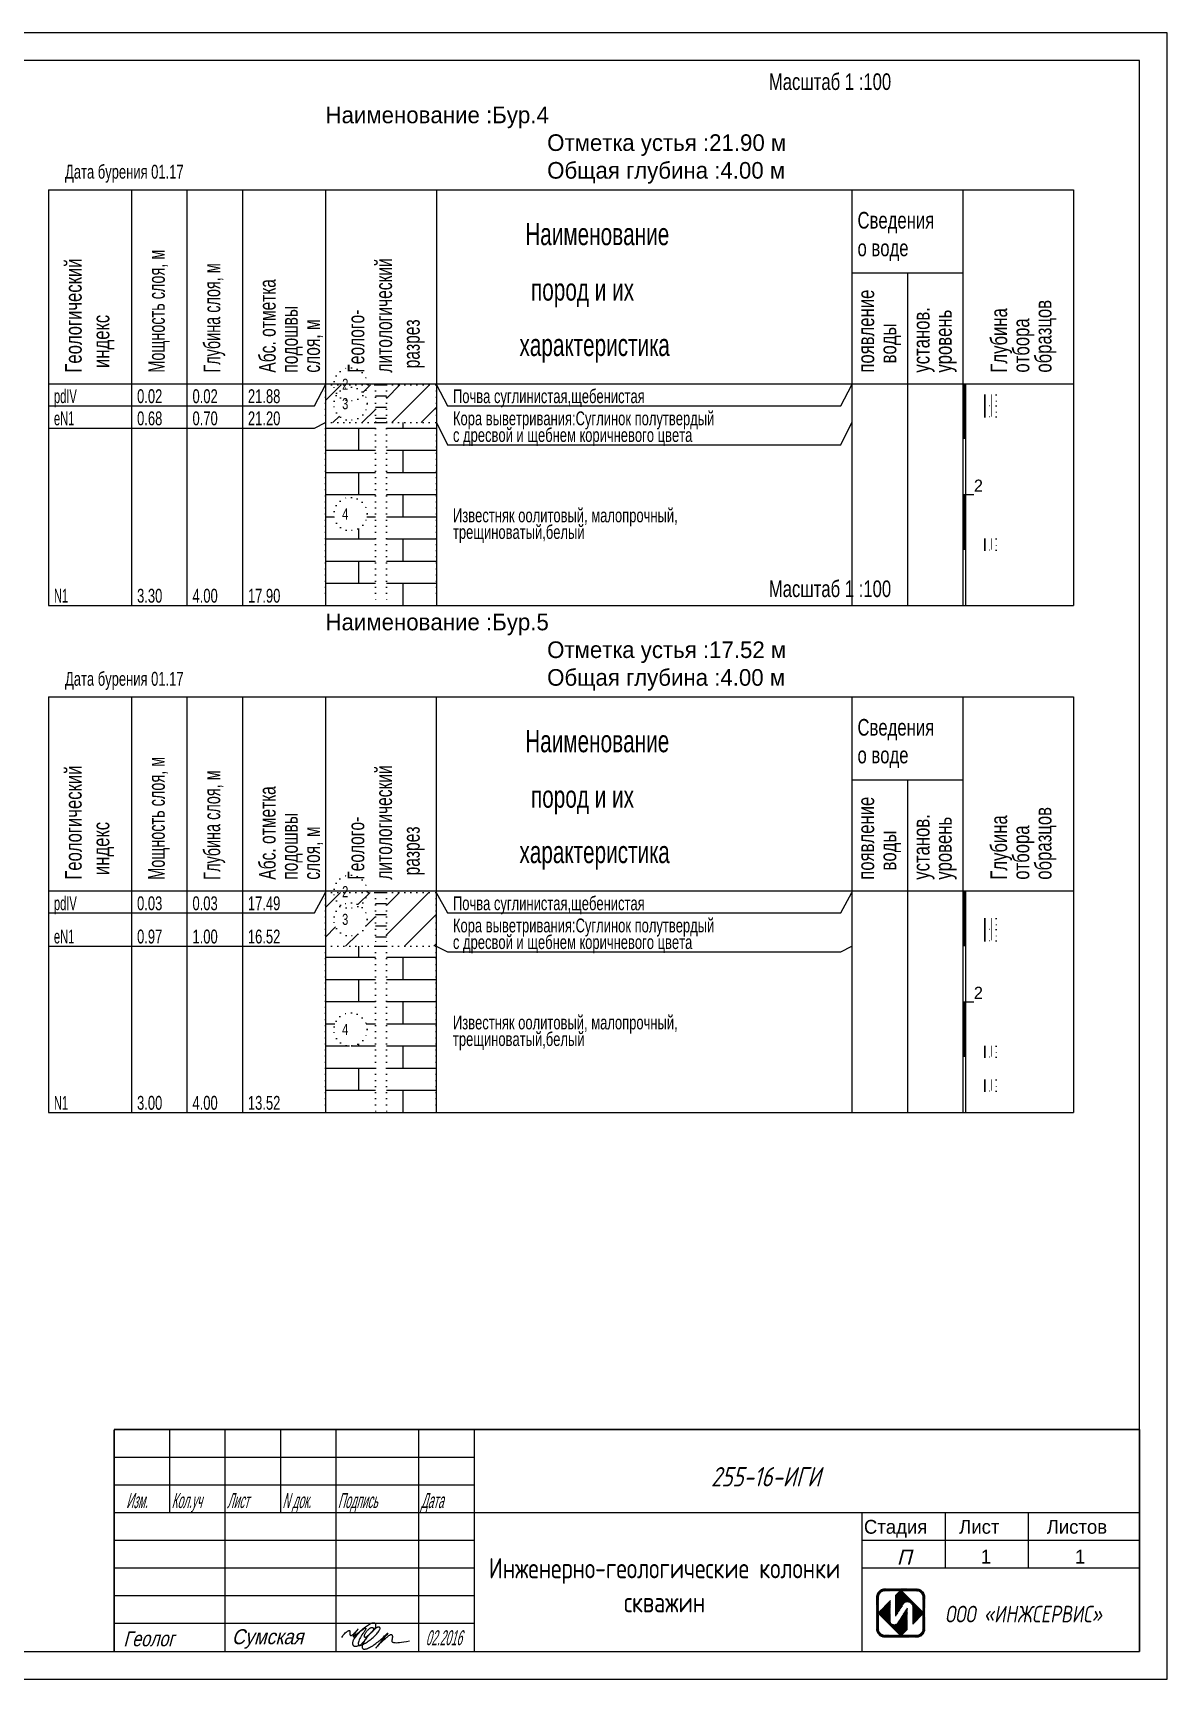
# Model space of a CAD drawing. Extents: x -105 to 735, y -107 to 190.
# Drawn here: x 530.7 to 735.4, y -106.8 to 190.2 of the extents above; entities that cross this region are included whole.
import ezdxf
from ezdxf.enums import TextEntityAlignment as Align

# ---------------------------------------------------------------- set-up
doc = ezdxf.new("R2010")
doc.units = 0
doc.header["$MEASUREMENT"] = 0
for name, pattern in [('CONTI', [1, 0, 1]), ('L1', [1, 0, 1]), ('L2', [1, 0, 1]), ('L3', [1, 0, 1])]:
    doc.linetypes.add(name, pattern=pattern)
doc.layers.add('05_рамка', color=7, linetype='Continuous', lineweight=20)
for name, color, linetype in [('18_Зарамочное оформление', 7, 'Continuous'), ('CUT_TST', 7, 'CONTI'), ('CUT_WAT', 7, 'CONTI'), ('SHTAMP', 7, 'Continuous'), ('Зарамочное оформление', 7, 'Continuous'), ('У.о', 7, 'Continuous')]:
    doc.layers.add(name, color=color, linetype=linetype)
doc.styles.add('ROMANS', font='romans.shx', dxfattribs={"width": 0.75, "height": 0.2})
doc.styles.add('Romans_2.5_0.75_15', font='romans.shx', dxfattribs={"width": 0.75, "oblique": 15, "height": 2.5})
pattern_1 = [(45, (-348.6232014321891, -244.5218956738936), (-0.0044901280605346, 0.0044901280605346), []), (135, (-348.6232014321891, -244.5218956738936), (-0.0044901280605346, -0.0044901280605346), [])]

# ---------------------------------------------------------------- blocks, each defined once
blk = doc.blocks.new('инжсервис')
h = blk.add_hatch()
h.set_pattern_fill('ANSI37', scale=0.002, style=0)
h.set_pattern_definition(pattern_1)
h.paths.add_polyline_path([(0.6796884776903199, 0.8266899639229734), (0.114200560272991, 0.8266899639229166, 0.4257477077639362), (-0.0390823481349685, 0.6711588565807461), (-0.0390823481349116, 0.1104296573505223, 0.4257211341189942), (0.1141869312775157, -0.0451016174289691), (0.6817202962267856, -0.0451128735979864, 0.4217918940041999), (0.8329713860937317, 0.1104296573462875), (0.8329713860937317, 0.6711588565807461, 0.4257477077550692)])
h.paths.add_polyline_path([(0.7986638047511292, 0.6673965267290498), (0.7986638047512429, 0.1141919869849346, -0.4277653088576888), (0.6679160165533063, -0.0107938686532805), (0.125973021402956, -0.0107938686533657, -0.4277653093929881), (-0.0047747667923659, 0.1141919872138146), (-0.0047747667924227, 0.6673965267107747, -0.4277653094048954), (0.1259730214054002, 0.7923823825803709), (0.667916016553761, 0.7923823825803709, -0.4277653093605284)], flags=16)
h = blk.add_hatch()
h.set_pattern_fill('ANSI37', scale=0.002, style=0)
h.set_pattern_definition(pattern_1)
h.paths.add_polyline_path([(0.5156813359685088, 0.4824980771119841), (0.3439908426282727, 0.2150899596263116, -0.7667526779007962), (0.20425173549296, 0.259086654587378), (0.2061244088931744, 0.6172838590512697), (-0.0047747667924227, 0.4063846833656726), (-0.0047747667924227, 0.3752038305615031), (0.3812229324223039, -0.0107938686533373), (0.4133955200560422, -0.0107938686533089), (0.5156813359685657, 0.0914919472591862)])
h = blk.add_hatch()
h.set_pattern_fill('ANSI37', scale=0.002, style=0)
h.set_pattern_definition(pattern_1)
h.paths.add_polyline_path([(0.613086157434509, 0.4841087633005543), (0.6130861574345658, 0.1888967687251863), (0.7986638047511861, 0.3744744160418065), (0.7986638047511861, 0.4071140978853407), (0.4133955200560991, 0.7923823825803709), (0.3812229324223039, 0.7923823825803993), (0.3039353493882686, 0.7150947995463639), (0.3039353493882686, 0.3329895092116999), (0.4493103352937738, 0.5594111971819588, -0.7580885344855246)])
blk = doc.blocks.new('UZ_970')
at = {"layer": 'CUT_TST', "color": 0}
for p, q in [((0, 0), (0, 2)), ((0, 2), (2, 2)), ((0, 1.8), (2, 1.8)), ((0, 1.6), (2, 1.6)), ((0, 1.4), (2, 1.4)), ((0, 1.2), (2, 1.2)), ((0, 1), (2, 1)), ((0, 0.8), (2, 0.8)), ((0, 0.6), (2, 0.6)), ((0, 0.4), (2, 0.4)), ((0, 0.2), (2, 0.2)), ((2, 0), (0, 0)), ((2, 2), (2, 0))]:
    blk.add_line(p, q, dxfattribs=at)

msp = doc.modelspace()

# ---------------------------------------------------------------- hatches: boundary and pattern name
at = {"linetype": 'Continuous'}
h = msp.add_hatch(dxfattribs=at)
h.set_pattern_fill('SUGL_D', color=256, scale=30, style=0)
h.set_pattern_definition([(45, (533.5456118923203, 126.9357327992503), (-2.651650429449553, 2.651650429449553), [])])
edge = h.paths.add_edge_path(flags=16)
edge.add_arc((588.0456118923203, 123.3357327992503), 3, 0, 360)
h.paths.add_polyline_path([(594.5456118923203, 119.9357327992503), (603.5456118923203, 119.9357327992503), (603.5456118923203, 126.7357327992503), (594.5456118923203, 126.7357327992503)])
h.paths.add_polyline_path([(583.5456118923203, 119.9357327992503), (592.5456118923203, 119.9357327992503), (592.5456118923203, 126.7357327992503), (583.5456118923203, 126.7357327992503)])
h = msp.add_hatch(dxfattribs=at)
h.set_pattern_fill('IZVEST', color=256, scale=20, style=0)
h.set_pattern_definition([(0, (533.5456118923203, 126.9357327992503), (0, 4), []), (90, (533.5456118923203, 126.9357327992503), (-8, 4.000000000000001), [4, -4])])
edge = h.paths.add_edge_path(flags=16)
edge.add_arc((588.0456118923203, 103.4357327992503), 3, 0, 360)
h.paths.add_polyline_path([(594.5456118923203, 86.9357327992503), (603.5456118923203, 86.9357327992503), (603.5456118923203, 119.9357327992503), (594.5456118923203, 119.9357327992503)])
h.paths.add_polyline_path([(583.5456118923203, 86.9357327992503), (592.5456118923203, 86.9357327992503), (592.5456118923203, 119.9357327992503), (583.5456118923203, 119.9357327992503)])
h = msp.add_hatch(dxfattribs=at)
h.set_pattern_fill('SUGL_D', color=256, scale=30, style=0)
h.set_pattern_definition([(45, (533.54021161724, 35.44660391342777), (-2.651650429449553, 2.651650429449553), [])])
edge = h.paths.add_edge_path(flags=16)
edge.add_arc((588.04021161724, 30.29660391342777), 3, 0, 360)
h.paths.add_polyline_path([(594.54021161724, 25.44660391342777), (603.54021161724, 25.44660391342777), (603.54021161724, 35.14660391342777), (594.54021161724, 35.14660391342777)])
h.paths.add_polyline_path([(583.54021161724, 25.44660391342777), (592.54021161724, 25.44660391342777), (592.54021161724, 35.14660391342777), (583.54021161724, 35.14660391342777)])
h = msp.add_hatch(dxfattribs=at)
h.set_pattern_fill('IZVEST', color=256, scale=20, style=0)
h.set_pattern_definition([(0, (533.54021161724, 35.44660391342777), (0, 4), []), (90, (533.54021161724, 35.44660391342777), (-8, 4.000000000000001), [4, -4])])
edge = h.paths.add_edge_path(flags=16)
edge.add_arc((588.04021161724, 10.44660391342777), 3, 0, 360)
h.paths.add_polyline_path([(594.54021161724, -4.553396086572235), (603.54021161724, -4.553396086572235), (603.54021161724, 25.44660391342777), (594.54021161724, 25.44660391342777)])
h.paths.add_polyline_path([(583.54021161724, -4.553396086572235), (592.54021161724, -4.553396086572235), (592.54021161724, 25.44660391342777), (583.54021161724, 25.44660391342777)])

# ---------------------------------------------------------------- linework, layer by layer
at = {"color": 0}
for p, q in [((533.5456118923203, 161.9357327992503), (698.5456118923203, 161.9357327992503)), ((533.5456118923203, 161.9357327992503), (533.5456118923203, 86.9357327992503)), ((548.5456118923203, 161.9357327992503), (548.5456118923203, 86.9357327992503)), ((558.5456118923203, 161.9357327992503), (558.5456118923203, 86.9357327992503)), ((568.5456118923203, 161.9357327992503), (568.5456118923203, 86.9357327992503)), ((583.5456118923203, 161.9357327992503), (583.5456118923203, 86.9357327992503)), ((603.5456118923203, 161.9357327992503), (603.5456118923203, 86.9357327992503)), ((678.5456118923203, 161.9357327992503), (678.5456118923203, 86.9357327992503)), ((698.5456118923203, 161.9357327992503), (698.5456118923203, 86.9357327992503)), ((698.5456118923203, 161.9357327992503), (718.5456118923203, 161.9357327992503)), ((718.5456118923203, 161.9357327992503), (718.5456118923203, 86.9357327992503)), ((678.5456118923203, 146.9357327992503), (698.5456118923203, 146.9357327992503)), ((688.5456118923203, 146.9357327992503), (688.5456118923203, 86.9357327992503)), ((533.5456118923203, 126.9357327992503), (698.5456118923203, 126.9357327992503)), ((581.5456118923203, 122.9357327992503), (583.5456118923203, 126.7357327992503)), ((592.5456118923203, 126.7357327992503), (594.5456118923203, 126.7357327992503)), ((592.5456118923203, 126.7357327992503), (594.5456118923203, 126.7357327992503)), ((603.5456118923203, 126.7357327992503), (605.5456118923203, 122.9357327992503)), ((676.5456118923203, 122.9357327992503), (678.5456118923203, 126.7357327992503)), ((698.5456118923203, 126.9357327992503), (718.5456118923203, 126.9357327992503)), ((699.0456118923203, 126.9357327992503), (699.0456118923203, 86.9357327992503)), ((533.5456118923203, 122.9357327992503), (581.5456118923203, 122.9357327992503)), ((592.5456118923203, 124.7357327992503), (594.5456118923203, 124.7357327992503)), ((592.5456118923203, 122.7357327992503), (594.5456118923203, 122.7357327992503)), ((605.5456118923203, 122.9357327992503), (676.5456118923203, 122.9357327992503)), ((533.5456118923203, 118.9357327992503), (581.5456118923203, 118.9357327992503)), ((581.5456118923203, 118.9357327992503), (583.5456118923203, 119.9357327992503)), ((592.5456118923203, 120.7357327992503), (594.5456118923203, 120.7357327992503)), ((592.5456118923203, 119.9357327992503), (594.5456118923203, 119.9357327992503)), ((603.5456118923203, 119.9357327992503), (605.5456118923203, 115.9357327992503)), ((676.5456118923203, 115.9357327992503), (678.5456118923203, 119.9357327992503)), ((605.5456118923203, 115.9357327992503), (676.5456118923203, 115.9357327992503)), ((698.5456118923203, 106.9357327992503), (700.5456118923203, 106.9357327992503)), ((533.5456118923203, 86.9357327992503), (581.5456118923203, 86.9357327992503)), ((581.5456118923203, 86.9357327992503), (583.5456118923203, 86.9357327992503)), ((592.5456118923203, 86.9357327992503), (594.5456118923203, 86.9357327992503)), ((603.5456118923203, 86.9357327992503), (605.5456118923203, 86.9357327992503)), ((605.5456118923203, 86.9357327992503), (676.5456118923203, 86.9357327992503)), ((676.5456118923203, 86.9357327992503), (678.5456118923203, 86.9357327992503)), ((678.5456118923203, 86.9357327992503), (698.5456118923203, 86.9357327992503)), ((698.5456118923203, 86.9357327992503), (718.5456118923203, 86.9357327992503)), ((533.54021161724, 70.44660391342777), (698.54021161724, 70.44660391342777)), ((533.54021161724, 70.44660391342777), (533.54021161724, -4.553396086572235)), ((548.54021161724, 70.44660391342777), (548.54021161724, -4.553396086572235)), ((558.54021161724, 70.44660391342777), (558.54021161724, -4.553396086572235)), ((568.54021161724, 70.44660391342777), (568.54021161724, -4.553396086572235)), ((583.54021161724, 70.44660391342777), (583.54021161724, -4.553396086572235)), ((603.54021161724, 70.44660391342777), (603.54021161724, -4.553396086572235)), ((678.54021161724, 70.44660391342777), (678.54021161724, -4.553396086572235)), ((698.54021161724, 70.44660391342777), (698.54021161724, -4.553396086572235)), ((698.54021161724, 70.44660391342777), (718.54021161724, 70.44660391342777)), ((718.54021161724, 70.44660391342777), (718.54021161724, -4.553396086572235)), ((678.54021161724, 55.44660391342777), (698.54021161724, 55.44660391342777)), ((688.54021161724, 55.44660391342777), (688.54021161724, -4.553396086572235)), ((533.54021161724, 35.44660391342777), (698.54021161724, 35.44660391342777)), ((581.54021161724, 31.44660391342777), (583.54021161724, 35.14660391342777)), ((592.54021161724, 35.14660391342777), (594.54021161724, 35.14660391342777)), ((592.54021161724, 35.14660391342777), (594.54021161724, 35.14660391342777)), ((592.54021161724, 33.14660391342777), (594.54021161724, 33.14660391342777)), ((603.54021161724, 35.14660391342777), (605.54021161724, 31.44660391342777)), ((676.54021161724, 31.44660391342777), (678.54021161724, 35.14660391342777)), ((698.54021161724, 35.44660391342777), (718.54021161724, 35.44660391342777)), ((699.04021161724, 35.44660391342777), (699.04021161724, -4.553396086572235)), ((533.54021161724, 31.44660391342777), (581.54021161724, 31.44660391342777)), ((592.54021161724, 31.14660391342777), (594.54021161724, 31.14660391342777)), ((605.54021161724, 31.44660391342777), (676.54021161724, 31.44660391342777)), ((592.54021161724, 29.14660391342777), (594.54021161724, 29.14660391342777)), ((592.54021161724, 27.14660391342777), (594.54021161724, 27.14660391342777)), ((533.54021161724, 25.44660391342777), (581.54021161724, 25.44660391342777)), ((581.54021161724, 25.44660391342777), (583.54021161724, 25.44660391342777)), ((592.54021161724, 25.44660391342777), (594.54021161724, 25.44660391342777)), ((603.54021161724, 25.44660391342777), (605.54021161724, 24.44660391342777)), ((605.54021161724, 24.44660391342777), (676.54021161724, 24.44660391342777)), ((676.54021161724, 24.44660391342777), (678.54021161724, 25.44660391342777)), ((698.54021161724, 15.44660391342777), (700.54021161724, 15.44660391342777)), ((533.54021161724, -4.553396086572235), (581.54021161724, -4.553396086572235)), ((581.54021161724, -4.553396086572235), (583.54021161724, -4.553396086572235)), ((592.54021161724, -4.553396086572235), (594.54021161724, -4.553396086572235)), ((603.54021161724, -4.553396086572235), (605.54021161724, -4.553396086572235)), ((605.54021161724, -4.553396086572235), (676.54021161724, -4.553396086572235)), ((676.54021161724, -4.553396086572235), (678.54021161724, -4.553396086572235)), ((678.54021161724, -4.553396086572235), (698.54021161724, -4.553396086572235)), ((698.54021161724, -4.553396086572235), (718.54021161724, -4.553396086572235))]:
    msp.add_line(p, q, dxfattribs=at)
at = {"color": 0, "linetype": 'L1'}
for p, q in [((583.5456118923203, 126.9357327992503), (592.5456118923203, 126.9357327992503)), ((583.5456118923203, 126.9357327992503), (583.5456118923203, 126.7357327992503)), ((583.5456118923203, 126.7357327992503), (592.5456118923203, 126.7357327992503)), ((592.5456118923203, 126.9357327992503), (592.5456118923203, 126.7357327992503)), ((594.5456118923203, 126.9357327992503), (603.5456118923203, 126.9357327992503)), ((594.5456118923203, 126.9357327992503), (594.5456118923203, 126.7357327992503)), ((594.5456118923203, 126.7357327992503), (603.5456118923203, 126.7357327992503)), ((603.5456118923203, 126.9357327992503), (603.5456118923203, 126.7357327992503)), ((583.54021161724, 35.44660391342777), (592.54021161724, 35.44660391342777)), ((583.54021161724, 35.44660391342777), (583.54021161724, 35.14660391342777)), ((583.54021161724, 35.14660391342777), (592.54021161724, 35.14660391342777)), ((592.54021161724, 35.44660391342777), (592.54021161724, 35.14660391342777)), ((594.54021161724, 35.44660391342777), (603.54021161724, 35.44660391342777)), ((594.54021161724, 35.44660391342777), (594.54021161724, 35.14660391342777)), ((594.54021161724, 35.14660391342777), (603.54021161724, 35.14660391342777)), ((603.54021161724, 35.44660391342777), (603.54021161724, 35.14660391342777))]:
    msp.add_line(p, q, dxfattribs=at)
at = {"color": 0, "linetype": 'L2'}
for p, q in [((583.5456118923203, 126.7357327992503), (592.5456118923203, 126.7357327992503)), ((583.5456118923203, 126.7357327992503), (583.5456118923203, 119.9357327992503)), ((592.5456118923203, 126.7357327992503), (592.5456118923203, 119.9357327992503)), ((594.5456118923203, 126.7357327992503), (603.5456118923203, 126.7357327992503)), ((594.5456118923203, 126.7357327992503), (594.5456118923203, 119.9357327992503)), ((603.5456118923203, 126.7357327992503), (603.5456118923203, 119.9357327992503)), ((583.5456118923203, 119.9357327992503), (592.5456118923203, 119.9357327992503)), ((594.5456118923203, 119.9357327992503), (603.5456118923203, 119.9357327992503)), ((583.54021161724, 35.14660391342777), (592.54021161724, 35.14660391342777)), ((583.54021161724, 35.14660391342777), (583.54021161724, 25.44660391342777)), ((592.54021161724, 35.14660391342777), (592.54021161724, 25.44660391342777)), ((594.54021161724, 35.14660391342777), (603.54021161724, 35.14660391342777)), ((594.54021161724, 35.14660391342777), (594.54021161724, 25.44660391342777)), ((603.54021161724, 35.14660391342777), (603.54021161724, 25.44660391342777)), ((583.54021161724, 25.44660391342777), (592.54021161724, 25.44660391342777)), ((594.54021161724, 25.44660391342777), (603.54021161724, 25.44660391342777))]:
    msp.add_line(p, q, dxfattribs=at)
at = {"color": 0, "linetype": 'L3'}
for p, q in [((583.5456118923203, 119.9357327992503), (592.5456118923203, 119.9357327992503)), ((583.5456118923203, 119.9357327992503), (583.5456118923203, 86.9357327992503)), ((592.5456118923203, 119.9357327992503), (592.5456118923203, 86.9357327992503)), ((594.5456118923203, 119.9357327992503), (603.5456118923203, 119.9357327992503)), ((594.5456118923203, 119.9357327992503), (594.5456118923203, 86.9357327992503)), ((603.5456118923203, 119.9357327992503), (603.5456118923203, 86.9357327992503)), ((583.5456118923203, 86.9357327992503), (592.5456118923203, 86.9357327992503)), ((594.5456118923203, 86.9357327992503), (603.5456118923203, 86.9357327992503)), ((583.54021161724, 25.44660391342777), (592.54021161724, 25.44660391342777)), ((583.54021161724, 25.44660391342777), (583.54021161724, -4.553396086572235)), ((592.54021161724, 25.44660391342777), (592.54021161724, -4.553396086572235)), ((594.54021161724, 25.44660391342777), (603.54021161724, 25.44660391342777)), ((594.54021161724, 25.44660391342777), (594.54021161724, -4.553396086572235)), ((603.54021161724, 25.44660391342777), (603.54021161724, -4.553396086572235)), ((583.54021161724, -4.553396086572235), (592.54021161724, -4.553396086572235)), ((594.54021161724, -4.553396086572235), (603.54021161724, -4.553396086572235))]:
    msp.add_line(p, q, dxfattribs=at)
at = {"color": 7}
for p, q in [((555.4057405359249, -61.77211647433796), (555.4057405359249, -76.77211647433796)), ((565.4057405359249, -61.77211647433796), (565.4057405359249, -101.772116474338)), ((575.4057405359249, -61.77211647433796), (575.4057405359249, -76.77211647433796)), ((585.4057405359249, -61.77211647433796), (585.4057405359249, -101.772116474338)), ((600.4057405359249, -101.772116474338), (600.4057405359249, -61.77211647433796)), ((610.4057405359249, -101.772116474338), (610.4057405359249, -61.77211647433796)), ((610.4057405359249, -66.77211647433796), (545.4057405359249, -66.77211647433796)), ((610.4057405359249, -71.77211647433796), (545.4057405359249, -71.77211647433796)), ((730.4057405359249, -76.77211647433796), (545.4057405359249, -76.77211647433796)), ((680.4057405359249, -101.772116474338), (680.4057405359249, -76.77211647433796)), ((695.4057405359249, -86.77211647433796), (695.4057405359249, -76.77211647433796)), ((710.4057405359249, -86.77211647433796), (710.4057405359249, -76.77211647433796)), ((610.4057405359249, -81.77211647433796), (545.4057405359249, -81.77211647433796)), ((730.4057405359249, -81.77211647433796), (680.4057405359249, -81.77211647433796)), ((610.4057405359249, -86.77211647433796), (545.4057405359249, -86.77211647433796)), ((730.4057405359249, -86.77211647433796), (680.4057405359249, -86.77211647433796)), ((610.4057405359249, -91.77211647433796), (545.4057405359249, -91.77211647433796)), ((610.4057405359249, -96.77211647433796), (545.4057405359249, -96.77211647433796))]:
    msp.add_line(p, q, dxfattribs=at)
at = {"linetype": 'Continuous'}
for p in [(730.4057405359249, -61.77211647433796), (545.4057405359249, -101.772116474338)]:
    msp.add_line(p, (730.4057405359249, -101.772116474338), dxfattribs=at)
msp.add_line((545.4057405359249, -101.772116474338), (730.4057405359249, -101.772116474338))
at = {"const_width": 0.5}
for points in [[(698.7956118923203, 126.9357327992503), (698.7956118923203, 116.9357327992503)], [(698.7956118923203, 106.9357327992503), (698.7956118923203, 96.9357327992503)], [(698.79021161724, 35.44660391342777), (698.79021161724, 25.44660391342777)], [(698.79021161724, 15.44660391342777), (698.79021161724, 5.446603913427765)]]:
    msp.add_lwpolyline(points, dxfattribs=at)
at = {"color": 7}
msp.add_lwpolyline([(545.4057405359247, -61.77211647433796, 0.3, 0.3, 0), (730.4057405359247, -61.77211647433796, 0.3, 0.3, 0)], format="xyseb", dxfattribs=at)
at = {"color": 7, "const_width": 0.3}
msp.add_lwpolyline([(545.4057405359249, -61.77211647433796), (545.4057405359249, -101.772116474338)], dxfattribs=at)
at = {"color": 0, "linetype": 'L1'}
for centre in [(588.0456118923203, 126.8357327992503), (588.04021161724, 35.29660391342777)]:
    msp.add_circle(centre, 3, dxfattribs=at)
at = {"color": 0, "linetype": 'L2'}
for centre in [(588.0456118923203, 123.3357327992503), (588.04021161724, 30.29660391342777)]:
    msp.add_circle(centre, 3, dxfattribs=at)
at = {"color": 0, "linetype": 'L3'}
for centre in [(588.0456118923203, 103.4357327992503), (588.04021161724, 10.44660391342777)]:
    msp.add_circle(centre, 3, dxfattribs=at)
at = {"layer": 'CUT_WAT', "color": 7, "linetype": 'Continuous'}
msp.add_lwpolyline([(586.4963039482998, -99.24363154555778), (586.5821400050529, -99.06191062882732), (586.6948458516413, -98.89075291797673), (586.827256682531, -98.73132607904569), (586.9722076921903, -98.58479777807207), (587.1225340750864, -98.45233568109398), (587.2710710256858, -98.33510745414998), (587.4106537384571, -98.2342807632786), (587.5341174078669, -98.15102327451751), (587.6359089138648, -98.08607743269255), (587.7169218783256, -98.03848479777349), (587.7796616086077, -98.00686170851787), (587.8266334120678, -97.98982450368277), (587.8603425960639, -97.98598952202525), (587.8832944679527, -97.99397310230262), (587.8979943350919, -98.01239158327195), (587.9069475048386, -98.03986130368986), (587.9123565328816, -98.07506947130861), (587.915212968237, -98.11698676985776), (587.9162056082507, -98.16465475206161), (587.9160232502697, -98.21711497064422), (587.9153546916405, -98.27340897832943), (587.9148887297099, -98.33257832784244), (587.9153141618242, -98.39366457190664), (587.9173197853313, -98.455709263247), (587.9214908517542, -98.51774495556339), (587.9279984293273, -98.57876820646112), (587.9369100404622, -98.63776657452223), (587.94829320757, -98.69372761832739), (587.9622154530625, -98.7456388964593), (587.9787442993511, -98.7924879674984), (587.9979472688469, -98.83326239002673), (588.0198918839617, -98.86694972262586), (588.0447334576993, -98.89266126692388), (588.0729784654386, -98.91000329673813), (588.1052211731494, -98.9187058289329), (588.1420558468024, -98.91849888037137), (588.1840767523693, -98.90911246791808), (588.2318781558192, -98.89027660843709), (588.2860543231234, -98.86172131879204), (588.3471995202535, -98.82317661584699), (588.415604127953, -98.7745795043648), (588.4903429860599, -98.71669494070585), (588.5701870491864, -98.65049486912773), (588.6539072719438, -98.57695123388982), (588.7402746089442, -98.49703597925014), (588.8280600147989, -98.4117210494681), (588.91603444412, -98.32197838880171), (589.002968851519, -98.22877994150969), (589.0874856357552, -98.13353187519402), (589.1676129721757, -98.03937725082761), (589.241230480276, -97.94989335272686), (589.3062177795512, -97.8686574652084), (589.3604544894961, -97.7992468725875), (589.4018202296054, -97.74523885918126), (589.4281946193751, -97.71021070930539), (589.4374572782995, -97.69773970727653), (589.4281360950408, -97.71046269439381), (589.401352034934, -97.74725473988889), (589.358874332479, -97.80605046997567), (589.3024722221776, -97.88478451086877), (589.2339149385307, -97.98139148878255), (589.1549717160397, -98.09380602993184), (589.0674117892056, -98.21996276053102), (588.9730043925299, -98.35779630679377), (588.8743048032281, -98.50427440764571), (588.7770124693736, -98.65249725285236), (588.6876128817539, -98.79459814489024), (588.6125915311575, -98.92271038623568), (588.5584339083716, -99.02896727936542), (588.5316255041839, -99.10550212675554), (588.538651809383, -99.14444823088212), (588.5859983147568, -99.13793889422192), (588.6779656626443, -99.08079348137022), (588.810115101593, -98.97857560539666), (588.9758230317036, -98.8395349414912), (589.1684658530742, -98.67192116484199), (589.381419965805, -98.48398395063879), (589.6080617699959, -98.28397297407065), (589.8417676657455, -98.08013791032619), (590.0759140531538, -97.88072843459469), (590.3047427633844, -97.69272954607396), (590.5259573518586, -97.51806753999887), (590.738126805061, -97.35740403561232), (590.9398201094778, -97.21140065215747), (591.1296062515946, -97.08071900887813), (591.306054217896, -96.96602072501724), (591.4677329948674, -96.86796741981817), (591.6132115689948, -96.78722071252452), (591.7415819185317, -96.72400800628185), (591.8540279888061, -96.67681983985273), (591.9522567169149, -96.64371253590008), (592.037975039955, -96.62274241708866), (592.1128898950224, -96.61196580608254), (592.178708219215, -96.60943902554624), (592.2371369496284, -96.61321839814337), (592.2898830233603, -96.62136024653893), (592.3383652884322, -96.63241761093792), (592.3828502365689, -96.6469304017117), (592.42331627042, -96.66593524677234), (592.4597417926348, -96.69046877403281), (592.4921052058637, -96.72156761140519), (592.5203849127561, -96.76026838680178), (592.5445593159623, -96.80760772813488), (592.5646068181313, -96.86462226331747), (592.5803365657353, -96.93193828837963), (592.5908806805344, -97.00854077182345), (592.5952020281102, -97.09300435026972), (592.5922634740441, -97.18390366033947), (592.5810278839185, -97.27981333865188), (592.5604581233151, -97.3793080218282), (592.5295170578154, -97.48096234648898), (592.4871675530014, -97.58335094925411), (592.4327794046108, -97.68528962774514), (592.3673501290025, -97.78655882358754), (592.2922841726918, -97.88718013940712), (592.2089859821933, -97.98717517782967), (592.118860004022, -98.08656554148166), (592.0233106846936, -98.18537283298912), (591.9237424707219, -98.28361865497828), (591.8215598086224, -98.3813246100745), (591.718127533399, -98.47833952648017), (591.6146520340108, -98.57382113469913), (591.5123000879059, -98.66675439081183), (591.4122384725324, -98.75612425089804), (591.3156339653387, -98.84091567103775), (591.2236533437726, -98.92011360731095), (591.1374633852827, -98.99270301579764), (591.0582308673168, -99.05766885257782), (590.9868236697521, -99.11412565532652), (590.9229140821813, -99.16170628809624), (590.8658754966266, -99.20017319653567), (590.8150813051095, -99.22928882629213), (590.7699048996528, -99.24881562301431), (590.7297196722773, -99.25851603234975), (590.6938990150056, -99.25815249994622), (590.6618163198591, -99.24748747145196), (590.6330934613343, -99.22642736654353), (590.6083462438228, -99.19545450101128), (590.588438954192, -99.15519516467504), (590.5742358793073, -99.10627564735324), (590.566601306035, -99.0493222388655), (590.5663995212424, -98.98496122903049), (590.5744948117951, -98.91381890766826), (590.5917514645598, -98.83652156459749), (590.6187204640505, -98.75378907720739), (590.6546995853726, -98.6667156731665), (590.69867330128, -98.5764891677141), (590.749626084526, -98.48429737608859), (590.8065424078641, -98.39132811352857), (590.8684067440477, -98.29876919527334), (590.9342035658306, -98.20780843656127), (591.0029173459657, -98.11963365263074), (591.0736045794754, -98.03528867951655), (591.1456098504566, -97.95524143643439), (591.2183497652743, -97.87981586339589), (591.2912409302933, -97.80933590041201), (591.3636999518792, -97.74412548749439), (591.4351434363969, -97.68450856465489), (591.5049879902119, -97.63080907190403), (591.5726502196899, -97.58335094925411), (591.637661969444, -97.54244733954357), (591.7000160370837, -97.50836819692319), (591.7598204584681, -97.48137267837075), (591.817183269455, -97.46171994086473), (591.8722125059028, -97.44966914138291), (591.9250162036697, -97.44547943690378), (591.9757023986137, -97.44940998440467), (592.0243791265934, -97.46171994086473), (592.0708987418768, -97.48251008955259), (592.1140908723671, -97.51124771890187), (592.1525294643789, -97.54724174363838), (592.1847884642245, -97.5898010784868), (592.2094418182176, -97.63823463817181), (592.225063472672, -97.69185133741945), (592.2302273739006, -97.74996009095372), (592.2235074682169, -97.81186981350044), (592.20388463209, -97.8769902040886), (592.1719674626108, -97.94513409896632), (592.1287714870259, -98.01621511868444), (592.0753122325816, -98.0901468837954), (592.0126052265248, -98.16684301485117), (591.9416659961016, -98.2462171324035), (591.863510068559, -98.32818285700415), (591.779152971143, -98.4126538092051), (591.6895670167573, -98.49971637880623), (591.5955516609317, -98.59014803260112), (591.4978631448523, -98.68489900663172), (591.3972577097065, -98.78491953694021), (591.2944915966802, -98.89115985956761), (591.1903210469609, -99.00457021055632), (591.0855023017343, -99.1261008259483), (590.9807916021878, -99.25670194178457), (590.8767327206231, -99.3966147118204), (590.7730195538052, -99.54324396066073), (590.6691335296134, -99.69328543062358), (590.564556075929, -99.84343486402719), (590.4587686206314, -99.99038800318914), (590.3512525916012, -100.1308405904279), (590.2414894167184, -100.2614883680611), (590.1289605238635, -100.3790270784062), (590.013464246101, -100.4809299367869), (589.8960665372322, -100.5677800505442), (589.7781502562432, -100.6409380000244), (589.6610982621207, -100.7017643655739), (589.5462934138513, -100.7516197275389), (589.43511857042, -100.7918646662654), (589.328956590814, -100.8238597621001), (589.2291903340185, -100.8489655953891), (589.1368965541485, -100.8682583916125), (589.0519275858276, -100.881676956788), (588.9738296588087, -100.8888757420662), (588.9021490028435, -100.8895091985992), (588.8364318476847, -100.8832317775378), (588.7762244230851, -100.8696979300331), (588.721072958796, -100.8485621072371), (588.6705236845698, -100.8194787603007), (588.6242956924432, -100.7821887291403), (588.5827995235882, -100.7367784087319), (588.5466185814614, -100.6834205828171), (588.5163362695182, -100.6222880351366), (588.4925359912156, -100.5535535494317), (588.4758011500098, -100.4773899094437), (588.4667151493568, -100.3939698989139), (588.4658613927129, -100.3034663015829), (588.4739169113373, -100.2059439149776), (588.4919332477041, -100.1010355917636), (588.5210555720885, -99.98826619839207), (588.5624290547682, -99.86716060131408), (588.6171988660185, -99.7372436669803), (588.686510176117, -99.59804026184253), (588.7715081553397, -99.44907525235118), (588.8733379739626, -99.2898735049576), (588.9924875513873, -99.12066972720396), (589.1268158035084, -98.94453799099875), (589.2735243953466, -98.76526220934176), (589.4298149919218, -98.58662629523275), (589.5928892582533, -98.41241416167173), (589.7599488593619, -98.24640972165781), (589.9281954602668, -98.09239688819099), (590.0948307259882, -97.95415957427105), (590.2566774447014, -97.8352020647713), (590.4090428972052, -97.7379101320576), (590.5468554874533, -97.66438992036848), (590.6650436193995, -97.61674757394331), (590.758535696998, -97.59708923702198), (590.8222601242028, -97.6075210538425), (590.8511453049678, -97.65014916864453), (590.8401196432467, -97.72707972566769), (590.7863263550241, -97.83926894028815), (590.6957679044017, -97.98307331243547), (590.5766615675113, -98.15369941317618), (590.4372246204848, -98.3463538135764), (590.285674339455, -98.55624308470425), (590.130228000553, -98.7785737976256), (589.9791028799109, -99.00855252340722), (589.8405162536606, -99.24138583311657), (589.7214492139951, -99.47231981671194), (589.6239381173491, -99.6967586397239), (589.5487831362168, -99.91014598657381), (589.4967844430944, -100.1079255416847), (589.4687422104769, -100.2855409894779), (589.4654566108593, -100.4384360143759), (589.4877278167364, -100.5620543008006), (589.5363560006042, -100.6518395331744), (589.611421992927, -100.7047178145386), (589.7101292560485, -100.7235449224095), (589.8289619102825, -100.7126590529234), (589.9644040759422, -100.676398402216), (590.1129398733408, -100.6191011664228), (590.2710534227924, -100.54510554168), (590.4352288446098, -100.4587497241228), (590.6019502591066, -100.3643719098878), (590.7683766735081, -100.2654660825379), (590.9343666426848, -100.1621493753458), (591.1004536084195, -100.0536947090123), (591.2671710124946, -99.93937500423709), (591.435052296692, -99.81846318172126), (591.6046309027954, -99.69023216216425), (591.7764402725861, -99.55395486626713), (591.9510138478477, -99.40890421472983), (592.1282303894295, -99.25493478734467), (592.3053499344537, -99.09422780027177), (592.4789778391087, -98.92954612876184), (592.6457194595848, -98.7636526480672), (592.8021801520713, -98.59931023343944), (592.9449652727574, -98.43928176013043), (593.0706801778317, -98.28633010339132), (593.1759302234843, -98.14321813847397), (593.2582017574057, -98.01224826245635), (593.3185050932943, -97.89388095972373), (593.35873153635, -97.78811623648681), (593.3807723917712, -97.69495409895677), (593.3865189647586, -97.614394553345), (593.3778625605116, -97.54643760586288), (593.3566944842298, -97.49108326272113), (593.3249060411124, -97.44833153013138), (593.2843671714504, -97.4179372605243), (593.2368623558955, -97.39867469120696), (593.1841547101913, -97.38907290570643), (593.1280073500807, -97.38766098754928), (593.0701833913065, -97.3929680202628), (593.0124459496119, -97.40352308737403), (592.9565581407398, -97.41785527240933), (592.9042830804337, -97.43449365889529), (592.8565153628915, -97.45264884207228), (592.8106754961334, -97.47425746403366), (592.7633154666348, -97.5019376785852), (592.7109872608708, -97.53830763953266), (592.6502428653168, -97.5859855006832), (592.5776342664481, -97.64758941584233), (592.4897134507403, -97.72573753881676), (592.3830324046683, -97.82304802341224), (592.2554541429436, -97.94119851209445), (592.1100857932195, -98.07810460196794), (591.9513455113847, -98.2307413787965), (591.7836514533299, -98.3960839283439), (591.6114217749428, -98.5711073363737), (591.4390746321137, -98.7527866886499), (591.2710281807315, -98.9380970709363), (591.1117005766855, -99.12401356899619), (590.9647470953842, -99.30783438872442), (590.8307714903103, -99.48815021653564), (590.7096146344663, -99.66387485897536), (590.6011174008547, -99.8339221225886), (590.5051206624767, -99.99720581392086), (590.4214652923358, -100.1526397395176), (590.349992163433, -100.2991377059241), (590.2905421487712, -100.4356135196854), (590.2429249677391, -100.5612566061312), (590.2068257252745, -100.6763588657246), (590.1818983727019, -100.781487817714), (590.1677968613453, -100.8772109813465), (590.1641751425295, -100.9640958758703), (590.170687167579, -101.0427100205325), (590.186986887818, -101.1136209345808), (590.2127282545707, -101.1773961372635), (590.2477890301748, -101.2342859024769), (590.2929422210177, -101.2832715227165), (590.3491846444992, -101.3230170451264), (590.4175131180193, -101.352186516851), (590.498924458979, -101.369443985034), (590.594415484778, -101.3734534968212), (590.7049830128158, -101.3628790993558), (590.8316238604937, -101.3363848397824), (590.9747686292781, -101.293083624295), (591.1325830569024, -101.2338837952864), (591.3026666651663, -101.1601425541983), (591.4826189758714, -101.0732171024734), (591.6700395108164, -100.974464641553), (591.8625277918029, -100.8652423728798), (592.0576833406301, -100.7469074978954), (592.2531056790988, -100.6208172180425), (592.4469116014245, -100.4880823377032), (592.6392869914866, -100.3488280730185), (592.8309350055788, -100.2029332430705), (593.0225587999964, -100.0502766669404), (593.2148615310332, -99.89073716370973), (593.4085463549832, -99.72419355246035), (593.6043164281416, -99.55052465227305), (593.8028749068026, -99.36960928222999), (594.0033852382144, -99.18299852496108), (594.1988520334389, -98.9989325172906), (594.3807401944919, -98.82732365959083), (594.5405146233898, -98.67808435223543), (594.6696402221473, -98.56112699559691), (594.7595818927814, -98.486363990048), (594.8018045373071, -98.46370773596146), (594.7877730577404, -98.50307063371025), (594.7123227540424, -98.61052776452021), (594.5837705179536, -98.77680493302984), (594.41380363916, -98.98879062473026), (594.2141094073481, -99.23337332511329), (593.9963751122036, -99.49744151967008), (593.7722880434128, -99.7678836938922), (593.5535354906608, -100.031588333271), (593.3518047436341, -100.2754439232982), (593.1766250610174, -100.4887019307915), (593.0288935774881, -100.6700657478733), (592.9073493967232, -100.8206017479925), (592.8107316223991, -100.9413763045987), (592.7377793581913, -101.0334557911402), (592.6872317077771, -101.0979065810666), (592.6578277748326, -101.1357950478262), (592.648306663034, -101.1481875648686), (592.6573024128227, -101.1365019220246), (592.6830288116985, -101.103561574653), (592.7235945839263, -101.0525413944945), (592.7771084537706, -100.9866162532899), (592.8416791454965, -100.90896102278), (592.9154153833681, -100.8227505747059), (592.9964258916502, -100.7311597808085), (593.0828193946081, -100.6373635128282), (593.1730400334709, -100.5438863194032), (593.2668736173284, -100.4506514567584), (593.3644413722343, -100.3569318580178), (593.4658645242439, -100.2620004563037), (593.5712642994117, -100.1651301847383), (593.680761923792, -100.0655939764452), (593.7944786234382, -99.96266476454645), (593.9125356244065, -99.85561548216543), (594.0347591428331, -99.7441956980536), (594.1597953551873, -99.63006152348026), (594.2859954280211, -99.51534570534278), (594.4117105278879, -99.40218099053942), (594.5352918213384, -99.29270012596868), (594.6550904749254, -99.18903585852746), (594.7694576552012, -99.09332093511472), (594.8767445287174, -99.00768810262758), (594.9756336472899, -98.93389849165743), (595.0661331037861, -98.87222676756511), (595.1485823763378, -98.82257597940503), (595.2233209430751, -98.78484917623047), (595.2906882821301, -98.75894940709628), (595.3510238716333, -98.74477972105575), (595.4046671897161, -98.74224316716351), (595.4519577145086, -98.75124279447283), (595.493182384341, -98.77156855398817), (595.5284179783325, -98.80255800451556), (595.5576887358025, -98.84343560680924), (595.5810188960675, -98.89342582162459), (595.5984326984462, -98.95175310971791), (595.6099543822568, -99.01764193184368), (595.6156081868169, -99.09031674875774), (595.6154183514445, -99.16900202121525), (595.609639467551, -99.2527767949403), (595.5994475349175, -99.34013845552846), (595.5862489054196, -99.42943897354513), (595.5714499309311, -99.51903031955527), (595.5564569633268, -99.60726446412315), (595.5426763544813, -99.69249337781326), (595.5315144562694, -99.77306903119126), (595.5243776205655, -99.84734339482117), (595.5230197465087, -99.91399562153657), (595.5305849222921, -99.97301359324553), (595.550564783374, -100.0247123741254), (595.5864509652122, -100.0694070283519), (595.6417351032649, -100.1074126201032), (595.719908832989, -100.1390442135551), (595.8244637898429, -100.1646168728851), (595.9588916092844, -100.1844456622696), (596.1270557223561, -100.198203398405), (596.3343067424405, -100.2029939080647), (596.5863670785043, -100.1952787705407), (596.888959139515, -100.1715195651255), (597.2478053344394, -100.1281778711123), (597.6686280722445, -100.0617152677929), (598.1571497618977, -99.96859333445997), (598.7190928123657, -99.84527365040623)], dxfattribs=at)
at = {"layer": 'У.о', "color": 7}
for points in [[(315.4057405359251, -106.772116474338), (735.4057405359249, -106.772116474338), (735.4057405359249, 190.227883525662), (315.4057405359251, 190.227883525662)], [(335.4057405359251, -101.772116474338), (730.4057405359249, -101.772116474338), (730.4057405359249, 185.227883525662), (335.4057405359251, 185.227883525662)]]:
    msp.add_lwpolyline(points, close=True, dxfattribs=at)

# ---------------------------------------------------------------- block references
at = {"color": 7}
for p in [(702.5456118923203, 122.9357327992503), (702.5456118923203, 120.9357327992503), (702.5456118923203, 96.9357327992503), (702.54021161724, 28.44660391342777), (702.54021161724, 26.44660391342777), (702.54021161724, 5.446603913427765), (702.54021161724, -0.6839122394432309)]:
    msp.add_blockref('UZ_970', p, dxfattribs=at)
at = {"layer": '05_рамка', "color": 7, "xscale": 10, "yscale": 10, "zscale": 10}
msp.add_blockref('инжсервис', (683.3728080985074, -98.76998593080611), dxfattribs=at)

# ---------------------------------------------------------------- texts
for s, height, width, p in [('Масштаб 1 :100', 3, 0.75, (663.5456118923203, 179.9357327992503)), ('Дата бурения 01.17', 2.5, 0.7, (536.5456118923203, 163.9357327992503)), ('Сведения', 3, 0.75, (679.5456118923203, 154.9357327992503)), (' Наименование', 4, 0.7, (618.5456118923203, 151.9357327992503)), ('о воде', 3, 0.75, (679.5456118923203, 149.9357327992503)), ('  пород и их', 4, 0.7, (618.5456118923203, 141.9357327992503)), ('характеристика', 4, 0.7, (618.5456118923203, 131.9357327992503)), ('2', 2, 0.75, (586.5456118923203, 125.8357327992503)), ('pdIV', 2.5, 0.6, (534.5456118923203, 123.4357327992503)), ('0.02', 2.5, 0.7, (549.5456118923203, 123.4357327992503)), ('0.02', 2.5, 0.7, (559.5456118923203, 123.4357327992503)), ('21.88', 2.5, 0.7, (569.5456118923203, 123.4357327992503)), ('Почва суглинистая,щебенистая', 2.5, 0.7, (606.5456118923203, 123.4357327992503)), ('eN1', 2.5, 0.6, (534.5456118923203, 119.4357327992503)), ('0.68', 2.5, 0.7, (549.5456118923203, 119.4357327992503)), ('0.70', 2.5, 0.7, (559.5456118923203, 119.4357327992503)), ('21.20', 2.5, 0.7, (569.5456118923203, 119.4357327992503)), ('3', 2, 0.75, (586.5456118923203, 122.3357327992503)), ('Кора выветривания:Суглинок полутвердый', 2.5, 0.7, (606.5456118923203, 119.4357327992503)), ('с дресвой и щебнем коричневого цвета', 2.5, 0.7, (606.5456118923203, 116.4357327992503)), ('4', 2, 0.75, (586.5456118923203, 102.4357327992503)), ('Известняк оолитовый, малопрочный,', 2.5, 0.7, (606.5456118923203, 101.9357327992503)), ('трещиноватый,белый', 2.5, 0.7, (606.5456118923203, 98.9357327992503)), ('N1', 2.5, 0.6, (534.5456118923203, 87.4357327992503)), ('3.30', 2.5, 0.7, (549.5456118923203, 87.4357327992503)), ('4.00', 2.5, 0.7, (559.5456118923203, 87.4357327992503)), ('17.90', 2.5, 0.7, (569.5456118923203, 87.4357327992503)), ('Масштаб 1 :100', 3, 0.75, (663.54021161724, 88.44660391342777)), ('Дата бурения 01.17', 2.5, 0.7, (536.54021161724, 72.44660391342777)), ('Сведения', 3, 0.75, (679.54021161724, 63.44660391342777)), (' Наименование', 4, 0.7, (618.54021161724, 60.44660391342777)), ('о воде', 3, 0.75, (679.54021161724, 58.44660391342777)), ('  пород и их', 4, 0.7, (618.54021161724, 50.44660391342777)), ('характеристика', 4, 0.7, (618.54021161724, 40.44660391342777)), ('2', 2, 0.75, (586.54021161724, 34.29660391342777)), ('pdIV', 2.5, 0.6, (534.54021161724, 31.94660391342777)), ('0.03', 2.5, 0.7, (549.54021161724, 31.94660391342777)), ('0.03', 2.5, 0.7, (559.54021161724, 31.94660391342777)), ('17.49', 2.5, 0.7, (569.54021161724, 31.94660391342777)), ('Почва суглинистая,щебенистая', 2.5, 0.7, (606.54021161724, 31.94660391342777)), ('3', 2, 0.75, (586.54021161724, 29.29660391342777)), ('Кора выветривания:Суглинок полутвердый', 2.5, 0.7, (606.54021161724, 27.94660391342777)), ('eN1', 2.5, 0.6, (534.54021161724, 25.94660391342777)), ('0.97', 2.5, 0.7, (549.54021161724, 25.94660391342777)), ('1.00', 2.5, 0.7, (559.54021161724, 25.94660391342777)), ('16.52', 2.5, 0.7, (569.54021161724, 25.94660391342777)), ('с дресвой и щебнем коричневого цвета', 2.5, 0.7, (606.54021161724, 24.94660391342777)), ('Известняк оолитовый, малопрочный,', 2.5, 0.7, (606.54021161724, 10.44660391342777)), ('4', 2, 0.75, (586.54021161724, 9.446603913427765)), ('трещиноватый,белый', 2.5, 0.7, (606.54021161724, 7.446603913427765)), ('N1', 2.5, 0.6, (534.54021161724, -4.053396086572235)), ('3.00', 2.5, 0.7, (549.54021161724, -4.053396086572235)), ('4.00', 2.5, 0.7, (559.54021161724, -4.053396086572235)), ('13.52', 2.5, 0.7, (569.54021161724, -4.053396086572235))]:
    msp.add_text(s, height=height, dxfattribs=dict(width=width)).set_placement(p)
for s, height, p in [('Наименование :Бур.4', 3, (583.5456118923203, 173.9357327992503)), ('Отметка устья :21.90 м', 3, (623.5456118923203, 168.9357327992503)), ('Общая глубина :4.00 м', 3, (623.5456118923203, 163.9357327992503)), ('2', 2.2, (700.5456118923203, 107.4357327992503)), ('Наименование :Бур.5', 3, (583.54021161724, 82.44660391342777)), ('Отметка устья :17.52 м', 3, (623.54021161724, 77.44660391342777)), ('Общая глубина :4.00 м', 3, (623.54021161724, 72.44660391342777)), ('2', 2.2, (700.54021161724, 15.94660391342777))]:
    msp.add_text(s, height=height).set_placement(p)
for s, width, p in [('Геологический', 0.75, (539.5456118923203, 128.9357327992503)), ('Мощность слоя, м', 0.65, (554.5456118923203, 128.9357327992503)), ('литологический', 0.7, (595.5456118923203, 128.9357327992503)), ('Глубина слоя, м', 0.65, (564.5456118923203, 128.9357327992503)), ('Абс. отметка', 0.7, (574.5456118923203, 128.9357327992503)), ('появление', 0.75, (682.5456118923203, 128.9357327992503)), ('подошвы', 0.7, (578.5456118923203, 128.9357327992503)), ('Геолого-', 0.7, (590.5456118923203, 128.9357327992503)), ('установ.', 0.75, (692.5456118923203, 128.9357327992503)), ('уровень', 0.75, (696.5456118923203, 128.9357327992503)), ('Глубина', 0.75, (706.5456118923203, 128.9357327992503)), ('образцов', 0.75, (714.5456118923203, 128.9357327992503)), (' индекс', 0.75, (544.5456118923203, 128.9357327992503)), ('слоя, м', 0.7, (582.5456118923203, 128.9357327992503)), (' разрез', 0.7, (600.5456118923203, 128.9357327992503)), ('  воды', 0.75, (686.5456118923203, 128.9357327992503)), ('отбора', 0.75, (710.5456118923203, 128.9357327992503)), ('Мощность слоя, м', 0.65, (554.54021161724, 37.44660391342777)), ('Геологический', 0.75, (539.54021161724, 37.44660391342777)), ('Глубина слоя, м', 0.65, (564.54021161724, 37.44660391342777)), ('литологический', 0.7, (595.54021161724, 37.44660391342777)), ('Абс. отметка', 0.7, (574.54021161724, 37.44660391342777)), ('появление', 0.75, (682.54021161724, 37.44660391342777)), (' индекс', 0.75, (544.54021161724, 37.44660391342777)), ('подошвы', 0.7, (578.54021161724, 37.44660391342777)), ('Геолого-', 0.7, (590.54021161724, 37.44660391342777)), ('установ.', 0.75, (692.54021161724, 37.44660391342777)), ('уровень', 0.75, (696.54021161724, 37.44660391342777)), ('Глубина', 0.75, (706.54021161724, 37.44660391342777)), ('образцов', 0.75, (714.54021161724, 37.44660391342777)), ('слоя, м', 0.7, (582.54021161724, 37.44660391342777)), (' разрез', 0.7, (600.54021161724, 37.44660391342777)), ('  воды', 0.75, (686.54021161724, 37.44660391342777)), ('отбора', 0.75, (710.54021161724, 37.44660391342777))]:
    msp.add_text(s, height=3, rotation=90, dxfattribs=dict(width=width)).set_placement(p)
at = {"color": 7}
for s, p in [('Стадия', (680.7078179743994, -80.54982574512815)), ('Лист', (697.8891409071316, -80.54982574512815)), ('Листов', (713.6813351873825, -80.54982574512815)), ('1', (701.7966470198667, -85.9202597037164)), ('1', (718.7972080286261, -85.9202597037164))]:
    msp.add_text(s, height=2.5, dxfattribs=at).set_placement(p)
at = {"color": 7, "insert": (644.7262039686592, -84.91613562932798), "char_height": 2.7, "width": 69.99999999994543, "attachment_point": 2, "style": 'ROMANS'}
msp.add_mtext('{\\H1.3636x;\\C0;Инженерно-геологические колонки скважин}', dxfattribs=at)
at = {"layer": '18_Зарамочное оформление', "color": 1, "linetype": 'Continuous', "lineweight": 35, "insert": (662.9774802289053, -70.25925407057957), "char_height": 3.5, "width": 120, "attachment_point": 5, "line_spacing_factor": 1.071428571428571, "style": 'Romans_2.5_0.75_15'}
msp.add_mtext('{\\C256;255-16-ИГИ}', dxfattribs=at)
at = {"layer": 'SHTAMP', "color": 7, "style": 'ROMANS', "oblique": 9.999999999999977, "width": 0.75}
msp.add_text('ООО «ИНЖСЕРВИС»', height=3, dxfattribs=at).set_placement((695.3550727597376, -96.54974505100222))
at = {"layer": 'Зарамочное оформление', "color": 7, "linetype": 'Continuous', "lineweight": 15}
for s, oblique, width, p in [('Изм.', 15.00000041741303, 0.5, (547.5726415391689, -75.91509723894978)), ('Кол.уч', 15.00000041741303, 0.5, (555.7688925302068, -75.91509723894978)), ('Лист', 15.00000041741303, 0.5, (565.7688925302068, -75.91509723894978)), ('N док.', 15.00000041741303, 0.5, (575.7688925302068, -75.91509723894978)), ('Подпись', 15.00000041741303, 0.5, (585.7688925302068, -75.91509723894978)), ('Дата', 15.00000041741303, 0.5, (600.7688925302068, -75.91509723894978)), ('Сумская', 15.00000041741304, 0.9048198461532593, (566.6268435731045, -100.4788315713938)), ('02.2016', 15.00000041741303, 0.5, (601.6268435731045, -100.6699978085271)), ('Геолог', 15.00000041741304, 0.8006948232650757, (547.0768435731043, -100.8484744285367))]:
    msp.add_text(s, height=2.700000047683716, dxfattribs=dict(at, oblique=oblique, width=width)).set_placement(p)
at = {"layer": 'Зарамочное оформление', "color": 7, "linetype": 'Continuous', "lineweight": 15, "oblique": 15.00000041741303}
msp.add_text('П', height=2.700000047683716, dxfattribs=at).set_placement((687.949360294876, -84.7660159594734), align=Align.MIDDLE_CENTER)

doc.saveas('drawing.dxf')
